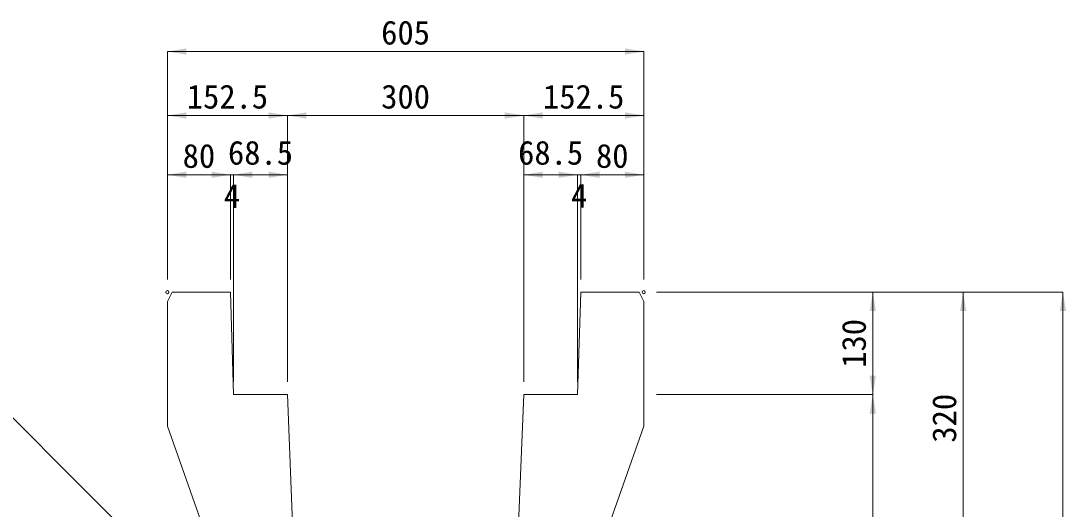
# Model space of a CAD drawing. Units: millimetres at full size; some dimension numbers follow another scale. Extents: x 190759 to 276146, y -52712 to -16236.
# Drawn here: x 197689 to 199016, y -29808 to -29188 of the extents above; entities that cross this region are included whole.
import ezdxf
from ezdxf.enums import TextEntityAlignment as Align

# ---------------------------------------------------------------- set-up
doc = ezdxf.new("R2010")
doc.units = ezdxf.units.MM
doc.header["$LTSCALE"] = 18
for name, color, linetype, lineweight in [('寸法線', 7, 'Continuous', 9), ('本体', 2, 'Continuous', 13), ('補助線', 8, 'Continuous', 13)]:
    doc.layers.add(name, color=color, linetype=linetype, lineweight=lineweight)
doc.styles.add('ＭＳ ゴシック', font='')
doc.styles.get('ＭＳ ゴシック').set_extended_font_data('MS Gothic')

# ---------------------------------------------------------------- blocks, each defined once
blk = doc.blocks.new('filled_arrow')
at = {"color": 0, "linetype": 'Continuous', "lineweight": -2}
blk.add_solid([(7.5, 1.25), (0, 0), (7.5, -1.25)], dxfattribs=at)

msp = doc.modelspace()

# ---------------------------------------------------------------- linework, layer by layer
at = {"layer": '寸法線'}
for p, q in [((197875.06, -29227.17), (198480.06, -29227.17)), ((197875.06, -29516.68), (197875.06, -29227.17)), ((198480.06, -29516.68), (198480.06, -29227.17)), ((197875.06, -29308.43), (198027.56, -29308.43)), ((197875.06, -29516.68), (197875.06, -29308.43)), ((198027.56, -29308.43), (198327.56, -29308.43)), ((198027.56, -29646.68), (198027.56, -29308.43)), ((198027.56, -29646.68), (198027.56, -29308.43)), ((198327.56, -29646.68), (198327.56, -29308.43)), ((198327.56, -29308.43), (198480.06, -29308.43)), ((198327.56, -29646.68), (198327.56, -29308.43)), ((198480.06, -29516.68), (198480.06, -29308.43)), ((197875.06, -29383.65), (197955.06, -29383.65)), ((197875.06, -29516.68), (197875.06, -29383.65)), ((197907.06, -29383.65), (198007.06, -29383.65)), ((197955.06, -29516.68), (197955.06, -29383.65)), ((197955.06, -29516.68), (197955.06, -29383.65)), ((197959.06, -29646.68), (197959.06, -29383.65)), ((197959.06, -29383.65), (198027.56, -29383.65)), ((197959.06, -29646.68), (197959.06, -29383.65)), ((198027.56, -29646.68), (198027.56, -29383.65)), ((198327.56, -29383.65), (198396.06, -29383.65)), ((198327.56, -29646.68), (198327.56, -29383.65)), ((198348.06, -29383.65), (198448.06, -29383.65)), ((198396.06, -29646.68), (198396.06, -29383.65)), ((198396.06, -29646.68), (198396.06, -29383.65)), ((198400.06, -29516.68), (198400.06, -29383.65)), ((198400.06, -29383.65), (198480.06, -29383.65)), ((198400.06, -29516.68), (198400.06, -29383.65)), ((198480.06, -29516.68), (198480.06, -29383.65)), ((198496.06, -29532.68), (198770.97, -29532.68)), ((198496.06, -29532.68), (198885.72, -29532.68)), ((198496.06, -29532.68), (199012.5, -29532.68)), ((198770.97, -29662.68), (198770.97, -29532.68)), ((198885.72, -29852.68), (198885.72, -29532.68)), ((199012.5, -30272.68), (199012.5, -29532.68)), ((198496.06, -29662.68), (198770.97, -29662.68)), ((198496.06, -29662.68), (198770.97, -29662.68)), ((198770.97, -30162.68), (198770.97, -29662.68))]:
    msp.add_line(p, q, dxfattribs=at)
msp.add_lwpolyline([(197827.61, -29841.68), (197605.1, -29619.18), (197388.98, -29619.18)], dxfattribs=at)
at = {"layer": '本体'}
for p, q in [((197875.06, -29544.68), (197881.06, -29532.68)), ((197881.06, -29532.68), (197955.06, -29532.68)), ((197955.06, -29532.68), (197959.06, -29662.68)), ((198400.06, -29532.68), (198396.06, -29662.68)), ((198474.06, -29532.68), (198400.06, -29532.68)), ((198480.06, -29544.68), (198474.06, -29532.68)), ((197875.06, -29544.68), (197875.06, -29702.68)), ((198480.06, -29544.68), (198480.06, -29702.68)), ((197959.06, -29662.68), (198027.56, -29662.68)), ((198045.64, -30114.68), (198027.56, -29662.68)), ((198309.48, -30114.68), (198327.56, -29662.68)), ((198396.06, -29662.68), (198327.56, -29662.68)), ((197875.06, -29702.68), (197935.06, -29872.68)), ((198480.06, -29702.68), (198420.06, -29872.68))]:
    msp.add_line(p, q, dxfattribs=at)
at = {"layer": '補助線'}
for centre in [(197875.06, -29532.68), (198480.06, -29532.68)]:
    msp.add_circle(centre, 2, dxfattribs=at)

# ---------------------------------------------------------------- block references
at = {"layer": '寸法線', "xscale": 3.2, "yscale": 3.2}
for p in [(197875.06, -29227.17), (197875.06, -29308.43), (198027.56, -29308.43), (198327.56, -29308.43), (197875.06, -29383.65), (197959.06, -29383.65), (197959.06, -29383.65), (198327.56, -29383.65), (198400.06, -29383.65), (198400.06, -29383.65)]:
    msp.add_blockref('filled_arrow', p, dxfattribs=at)
for p, rotation in [((198480.06, -29227.17), 180), ((198027.56, -29308.43), 180), ((198327.56, -29308.43), 180), ((198480.06, -29308.43), 180), ((197955.06, -29383.65), 180), ((197955.06, -29383.65), 180), ((198027.56, -29383.65), 180), ((198396.06, -29383.65), 180), ((198396.06, -29383.65), 180), ((198480.06, -29383.65), 180), ((198770.97, -29532.68), 270), ((198885.72, -29532.68), 270), ((199012.5, -29532.68), 270), ((198770.97, -29662.68), 90), ((198770.97, -29662.68), 270)]:
    msp.add_blockref('filled_arrow', p, dxfattribs=dict(at, rotation=rotation))

# ---------------------------------------------------------------- texts
at = {"layer": '寸法線', "style": 'ＭＳ ゴシック'}
for s, p in [('605', (198177.56, -29203.17)), ('152.5', (197951.31, -29284.43)), ('300', (198177.56, -29284.43)), ('152.5', (198403.81, -29284.43)), ('80', (197915.06, -29359.65)), ('68.5', (197993.31, -29355.65)), ('68.5', (198361.81, -29355.65)), ('80', (198440.06, -29359.65)), ('4', (197957.06, -29410.42)), ('4', (198398.06, -29410.17))]:
    msp.add_text(s, height=30.38, dxfattribs=at).set_placement(p, align=Align.MIDDLE_CENTER)
for s, p in [('130', (198746.97, -29597.68)), ('320', (198861.72, -29692.68))]:
    msp.add_text(s, height=30.38, rotation=90, dxfattribs=at).set_placement(p, align=Align.MIDDLE_CENTER)

doc.saveas('drawing.dxf')
